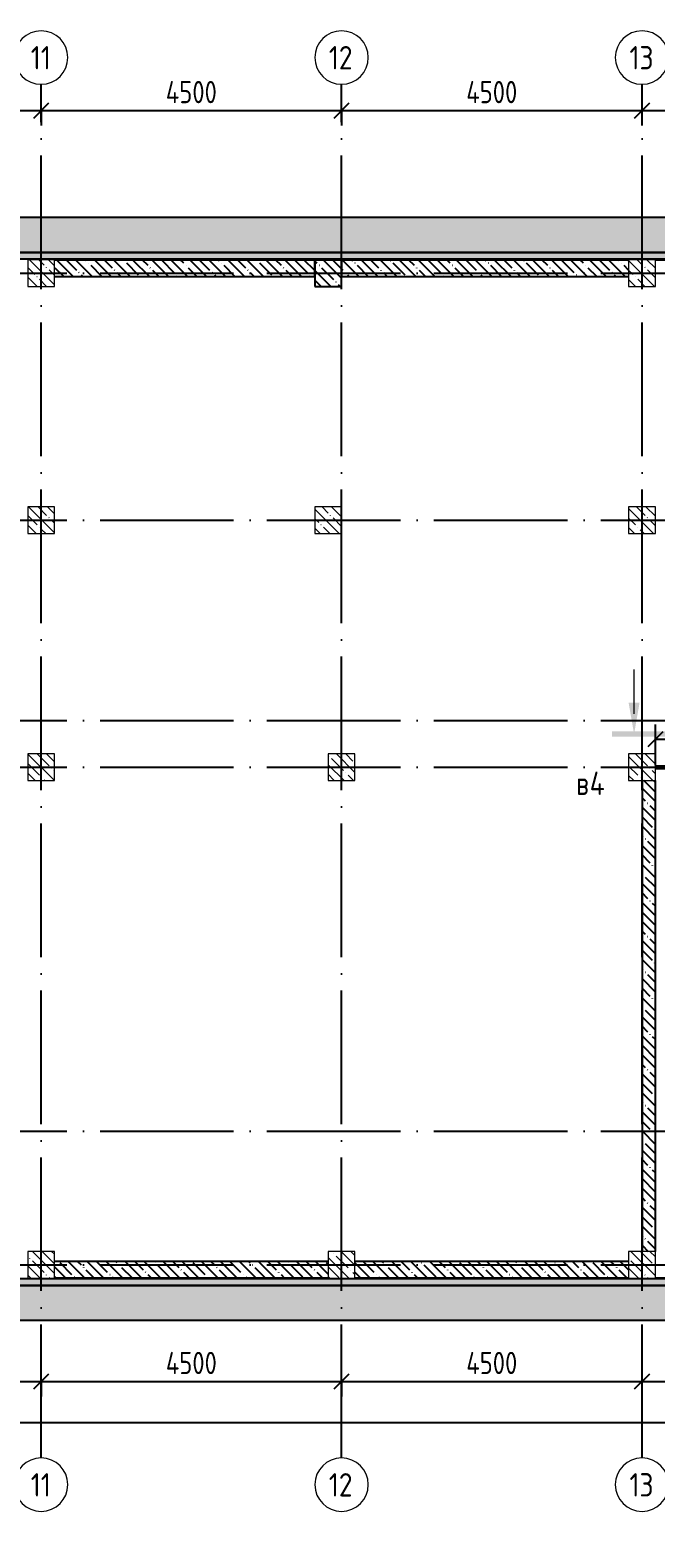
# Model space of a CAD drawing. Header units: millimetres. Extents: x -592259 to 288321, y -552984 to 293768.
# Drawn here: x 42655 to 52027, y 149458 to 171645 of the extents above; entities that cross this region are included whole.
import ezdxf

# ---------------------------------------------------------------- set-up
doc = ezdxf.new("R2010")
doc.units = ezdxf.units.MM
doc.linetypes.add('ADSK_Линия сетки', pattern=[2500, 2000, -250, 0, -250])
doc.layers.get('Defpoints').update_dxf_attribs({"color": 250})
for name, color, linetype, lineweight in [('4.1.3) Штук  3.1 вып по кирп подвал.', 6, 'Continuous', 60), ('A-ANNO-DIMS', 250, 'Continuous', 9), ('A-DETL-1', 250, 'Continuous', 53), ('A-DETL-GENF-1', 250, 'Continuous', 5), ('A-WALL', 250, 'Continuous', 9), ('A-WALL-1', 250, 'Continuous', 50), ('A-WALL-2', 250, 'Continuous', 5), ('A-WALL-3', 250, 'Continuous', 13), ('G-ANNO-SYMB-1', 250, 'Continuous', 40), ('G-ANNO-SYMB-2', 250, 'Continuous', 20), ('G-ANNO-SYMB-3', 250, 'Continuous', 9), ('I-WALL-1', 250, 'Continuous', 5), ('S-COLS-1', 250, 'Continuous', 5), ('S-COLS-2', 250, 'Continuous', 5), ('Оси', 250, 'Continuous', 9), ('Оси-1', 250, 'ADSK_Линия сетки', 9)]:
    doc.layers.add(name, color=color, linetype=linetype, lineweight=lineweight)
doc.styles.add('GOST Common', font='', dxfattribs={"width": 0.9, "height": 350})
doc.styles.add('GOST Common_1', font='', dxfattribs={"width": 0.9, "height": 250})
doc.styles.get("Standard").update_dxf_attribs({"font": 'ГОСТ тип А.ttf'})
doc.styles.get('GOST Common').set_extended_font_data('GOST Common')
doc.styles.get('GOST Common_1').set_extended_font_data('GOST Common')
doc.dimstyles.new('А3', dxfattribs={"dimtxt": 333, "dimasz": 222, "dimexe": 222, "dimexo": 111, "dimgap": 111, "dimtad": 1, "dimtoh": 1, "dimdec": 0, "dimrnd": 0.0015, "dimzin": 0, "dimdsep": 46, "dimtxsty": 'Standard', "dimblk": 'OBLIQUE', "dimcen": 0, "dimclrd": 7, "dimclre": 7, "dimclrt": 7, "dimadec": 0, "dimazin": 0, "dimtfac": 1, "dimtdec": 0, "dimtofl": 0, "dimtmove": 0, "dimatfit": 3, "dimfxl": 1, "dimtolj": 1, "dimtzin": 0, "dimarcsym": 0})
pattern_1 = [(0, (-2722.6, 109625.456), (120.968, 69.841), [80.645, -161.29]), (120, (-2722.6, 109625.456), (-120.96808, 69.84086), [80.645, -161.29]), (60, (-2722.6, 109625.456), (-8e-05, 139.68186), [0, -161.29, 80.645, 0])]
pattern_2 = [(135, (-2722.6, 109625.46), (-142.5612, -142.5612), []), (135, (-2580.04, 109625.46), (-142.5612, -142.5612), [252.016, -50.403, 3.353, -47.05])]

# ---------------------------------------------------------------- blocks, each defined once
blk = doc.blocks.new('BSC_Колонна _Прямоугольная - 400x400-V2-АР1_План расстановки фахверков на отм_ -3_400_ Секция 1_')
at = {"layer": 'S-COLS-2'}
h = blk.add_hatch(dxfattribs=at)
h.set_pattern_fill('FP_10', color=256, style=0, pattern_type=2)
h.set_pattern_definition([(135, (-54550, -43525), (-142.5619, -142.5619), []), (135, (-54407.44, -43525), (-142.5619, -142.5619), [252.016, -50.403, 3.353, -47.05])])
h.paths.add_polyline_path([(-200, -200), (200, -200), (200, 200), (-200, 200)])
at = {"layer": 'S-COLS-1'}
for p, q in [((200, 200), (-200, 200)), ((-200, 200), (-200, -200)), ((200, -200), (200, 200)), ((-200, -200), (200, -200))]:
    blk.add_line(p, q, dxfattribs=at)
blk = doc.blocks.new('BSC_Колонна _Прямоугольная - 400x400-V3-АР1_План расстановки фахверков на отм_ -3_400_ Секция 1_')
at = {"layer": 'S-COLS-2'}
h = blk.add_hatch(dxfattribs=at)
h.set_pattern_fill('FP_11', color=256, style=0, pattern_type=2)
h.set_pattern_definition([(135, (-54550, -58375), (-142.5619, -142.5619), []), (135, (-54407.44, -58375), (-142.5619, -142.5619), [252.016, -50.403, 3.353, -47.05])])
h.paths.add_polyline_path([(-200, -200), (200, -200), (200, 200), (-200, 200)])
at = {"layer": 'S-COLS-1'}
for p, q in [((200, 200), (-200, 200)), ((-200, 200), (-200, -200)), ((200, -200), (200, 200)), ((-200, -200), (200, -200))]:
    blk.add_line(p, q, dxfattribs=at)
blk = doc.blocks.new('BSC_Колонна _Прямоугольная - 400x400-V4-АР1_План расстановки фахверков на отм_ -3_400_ Секция 1_')
at = {"layer": 'S-COLS-2'}
h = blk.add_hatch(dxfattribs=at)
h.set_pattern_fill('FP_12', color=256, style=0, pattern_type=2)
h.set_pattern_definition([(135, (-54550, -50975), (-142.5619, -142.5619), []), (135, (-54407.44, -50975), (-142.5619, -142.5619), [252.016, -50.403, 3.353, -47.05])])
h.paths.add_polyline_path([(-200, -200), (200, -200), (200, 200), (-200, 200)])
at = {"layer": 'S-COLS-1'}
for p, q in [((200, 200), (-200, 200)), ((-200, 200), (-200, -200)), ((200, -200), (200, 200)), ((-200, -200), (200, -200))]:
    blk.add_line(p, q, dxfattribs=at)
blk = doc.blocks.new('BSC_Колонна _Прямоугольная - 400x400-V5-АР1_План расстановки фахверков на отм_ -3_400_ Секция 1_')
at = {"layer": 'S-COLS-2'}
h = blk.add_hatch(dxfattribs=at)
h.set_pattern_fill('FP_13', color=256, style=0, pattern_type=2)
h.set_pattern_definition([(135, (-54550, -54675), (-142.5619, -142.5619), []), (135, (-54407.44, -54675), (-142.5619, -142.5619), [252.016, -50.403, 3.353, -47.05])])
h.paths.add_polyline_path([(-200, -200), (200, -200), (200, 200), (-200, 200)])
at = {"layer": 'S-COLS-1'}
for p, q in [((200, 200), (-200, 200)), ((-200, 200), (-200, -200)), ((200, -200), (200, 200)), ((-200, -200), (200, -200))]:
    blk.add_line(p, q, dxfattribs=at)
blk = doc.blocks.new('BSC_Колонна _Прямоугольная - 400x400-V14-АР1_План расстановки фахверков на отм_ -3_400_ Секция 1_')
at = {"layer": 'S-COLS-2'}
h = blk.add_hatch(dxfattribs=at)
h.set_pattern_fill('FP_22', color=256, style=0, pattern_type=2)
h.set_pattern_definition([(135, (-50050, -50975), (-142.5619, -142.5619), []), (135, (-49907.44, -50975), (-142.5619, -142.5619), [252.016, -50.403, 3.353, -47.05])])
h.paths.add_polyline_path([(-200, -200), (200, -200), (200, 200), (-200, 200)])
at = {"layer": 'S-COLS-1'}
for p, q in [((200, 200), (-200, 200)), ((-200, 200), (-200, -200)), ((200, -200), (200, 200)), ((-200, -200), (200, -200))]:
    blk.add_line(p, q, dxfattribs=at)
blk = doc.blocks.new('BSC_Колонна _Прямоугольная - 400x400-V15-АР1_План расстановки фахверков на отм_ -3_400_ Секция 1_')
at = {"layer": 'S-COLS-2'}
h = blk.add_hatch(dxfattribs=at)
h.set_pattern_fill('FP_23', color=256, style=0, pattern_type=2)
h.set_pattern_definition([(135, (-49850, -54675), (-142.5619, -142.5619), []), (135, (-49707.44, -54675), (-142.5619, -142.5619), [252.016, -50.403, 3.353, -47.05])])
h.paths.add_polyline_path([(-200, -200), (200, -200), (200, 200), (-200, 200)])
at = {"layer": 'S-COLS-1'}
for p, q in [((200, 200), (-200, 200)), ((-200, 200), (-200, -200)), ((200, -200), (200, 200)), ((-200, -200), (200, -200))]:
    blk.add_line(p, q, dxfattribs=at)
blk = doc.blocks.new('BSC_Колонна _Прямоугольная - 400x400-V16-АР1_План расстановки фахверков на отм_ -3_400_ Секция 1_')
at = {"layer": 'S-COLS-2'}
h = blk.add_hatch(dxfattribs=at)
h.set_pattern_fill('FP_24', color=256, style=0, pattern_type=2)
h.set_pattern_definition([(135, (-45550, -43525), (-142.5619, -142.5619), []), (135, (-45407.44, -43525), (-142.5619, -142.5619), [252.016, -50.403, 3.353, -47.05])])
h.paths.add_polyline_path([(-200, -200), (200, -200), (200, 200), (-200, 200)])
at = {"layer": 'S-COLS-1'}
for p, q in [((200, 200), (-200, 200)), ((-200, 200), (-200, -200)), ((200, -200), (200, 200)), ((-200, -200), (200, -200))]:
    blk.add_line(p, q, dxfattribs=at)
blk = doc.blocks.new('BSC_Колонна _Прямоугольная - 400x400-V17-АР1_План расстановки фахверков на отм_ -3_400_ Секция 1_')
at = {"layer": 'S-COLS-2'}
h = blk.add_hatch(dxfattribs=at)
h.set_pattern_fill('FP_25', color=256, style=0, pattern_type=2)
h.set_pattern_definition([(135, (-45550, -58375), (-142.5619, -142.5619), []), (135, (-45407.44, -58375), (-142.5619, -142.5619), [252.016, -50.403, 3.353, -47.05])])
h.paths.add_polyline_path([(-200, -200), (200, -200), (200, 200), (-200, 200)])
at = {"layer": 'S-COLS-1'}
for p, q in [((200, 200), (-200, 200)), ((-200, 200), (-200, -200)), ((200, -200), (200, 200)), ((-200, -200), (200, -200))]:
    blk.add_line(p, q, dxfattribs=at)
blk = doc.blocks.new('BSC_Колонна _Прямоугольная - 400x400-V18-АР1_План расстановки фахверков на отм_ -3_400_ Секция 1_')
at = {"layer": 'S-COLS-2'}
h = blk.add_hatch(dxfattribs=at)
h.set_pattern_fill('FP_26', color=256, style=0, pattern_type=2)
h.set_pattern_definition([(135, (-45550, -50975), (-142.5619, -142.5619), []), (135, (-45407.44, -50975), (-142.5619, -142.5619), [252.016, -50.403, 3.353, -47.05])])
h.paths.add_polyline_path([(-200, -200), (200, -200), (200, 200), (-200, 200)])
at = {"layer": 'S-COLS-1'}
for p, q in [((200, 200), (-200, 200)), ((-200, 200), (-200, -200)), ((200, -200), (200, 200)), ((-200, -200), (200, -200))]:
    blk.add_line(p, q, dxfattribs=at)
blk = doc.blocks.new('BSC_Колонна _Прямоугольная - 400x400-V19-АР1_План расстановки фахверков на отм_ -3_400_ Секция 1_')
at = {"layer": 'S-COLS-2'}
h = blk.add_hatch(dxfattribs=at)
h.set_pattern_fill('FP_27', color=256, style=0, pattern_type=2)
h.set_pattern_definition([(135, (-45550, -54675), (-142.5619, -142.5619), []), (135, (-45407.44, -54675), (-142.5619, -142.5619), [252.016, -50.403, 3.353, -47.05])])
h.paths.add_polyline_path([(-200, -200), (200, -200), (200, 200), (-200, 200)])
at = {"layer": 'S-COLS-1'}
for p, q in [((200, 200), (-200, 200)), ((-200, 200), (-200, -200)), ((200, -200), (200, 200)), ((-200, -200), (200, -200))]:
    blk.add_line(p, q, dxfattribs=at)
blk = doc.blocks.new('BSC_Колонна _Прямоугольная - 400x400-V41-АР1_План расстановки фахверков на отм_ -3_400_ Секция 1_')
at = {"layer": 'S-COLS-2'}
h = blk.add_hatch(dxfattribs=at)
h.set_pattern_fill('FP_49', color=256, style=0, pattern_type=2)
h.set_pattern_definition([(135, (-50050, -43525), (-142.5619, -142.5619), []), (135, (-49907.44, -43525), (-142.5619, -142.5619), [252.016, -50.403, 3.353, -47.05])])
h.paths.add_polyline_path([(-200, -200), (200, -200), (200, 200), (-200, 200)])
at = {"layer": 'S-COLS-1'}
for p, q in [((200, 200), (-200, 200)), ((-200, 200), (-200, -200)), ((200, -200), (200, 200)), ((-200, -200), (200, -200))]:
    blk.add_line(p, q, dxfattribs=at)
blk = doc.blocks.new('Ось сетки - Круг_Ø8 мм-39983606-АР1_План расстановки фахверков на отм_ -3_400_ Секция 1_')
at = {"layer": 'Оси'}
for start, end in [(360, 180), (180, 360)]:
    blk.add_arc((0, 0), 4, start, end, dxfattribs=at)
blk = doc.blocks.new('Разрез - Номер вида спереди_3_5 мм-32550530-АР1_План расстановки фахверков на отм_ -3_400_ Секция 1_')
at = {"layer": 'G-ANNO-SYMB-3'}
for points in [[(9.8, 0.4), (9.8, -0.39), (-0.33, -0.39), (-0.33, 0.4)], [(2.18, -4.67), (3, 0), (3.82, -4.67)]]:
    blk.add_hatch(color=256, dxfattribs=at).paths.add_polyline_path(points)
at = {"layer": 'G-ANNO-SYMB-2'}
blk.add_line((3, -3), (3, -9.66), dxfattribs=at)
blk = doc.blocks.new('_Oblique')
at = {"color": 0, "linetype": 'ByBlock', "lineweight": -2}
blk.add_line((-0.5, -0.5), (0.5, 0.5), dxfattribs=at)
blk = doc.blocks.new('*D5388')
at = {"layer": 'A-ANNO-DIMS', "color": 7, "lineweight": -2, "transparency": 16777216}
for p, q in [((38327, 151402), (42827, 151402)), ((38327, 151391), (38327, 151180)), ((42827, 151391), (42827, 151180))]:
    blk.add_line(p, q, dxfattribs=at)
at = {"layer": 'Defpoints', "color": 0, "transparency": 16777216}
for p in [(38327, 151502), (42827, 151502), (42827, 151402)]:
    blk.add_point(p, dxfattribs=at)
at = {"layer": 'A-ANNO-DIMS', "color": 7, "lineweight": -2, "transparency": 16777216, "xscale": 222, "yscale": 222, "zscale": 222, "rotation": 180}
blk.add_blockref('_Oblique', (38327, 151402), dxfattribs=at)
at = {"layer": 'A-ANNO-DIMS', "color": 7, "lineweight": -2, "transparency": 16777216, "xscale": 222, "yscale": 222, "zscale": 222}
blk.add_blockref('_Oblique', (42827, 151402), dxfattribs=at)
at = {"layer": 'A-ANNO-DIMS', "color": 7, "lineweight": -2, "transparency": 16777216, "insert": (40577, 151680), "char_height": 333, "width": 2.57, "attachment_point": 5}
blk.add_mtext('\\A1;4500', dxfattribs=at)
blk = doc.blocks.new('*D5389')
at = {"layer": 'A-ANNO-DIMS', "color": 7, "lineweight": -2, "transparency": 16777216}
for p, q in [((42827, 151402), (47327, 151402)), ((42827, 151391), (42827, 151180)), ((47327, 151391), (47327, 151180))]:
    blk.add_line(p, q, dxfattribs=at)
at = {"layer": 'Defpoints', "color": 0, "transparency": 16777216}
for p in [(42827, 151502), (47327, 151502), (47327, 151402)]:
    blk.add_point(p, dxfattribs=at)
at = {"layer": 'A-ANNO-DIMS', "color": 7, "lineweight": -2, "transparency": 16777216, "xscale": 222, "yscale": 222, "zscale": 222, "rotation": 180}
blk.add_blockref('_Oblique', (42827, 151402), dxfattribs=at)
at = {"layer": 'A-ANNO-DIMS', "color": 7, "lineweight": -2, "transparency": 16777216, "xscale": 222, "yscale": 222, "zscale": 222}
blk.add_blockref('_Oblique', (47327, 151402), dxfattribs=at)
at = {"layer": 'A-ANNO-DIMS', "color": 7, "lineweight": -2, "transparency": 16777216, "insert": (45077, 151680), "char_height": 333, "width": 2.57, "attachment_point": 5}
blk.add_mtext('\\A1;4500', dxfattribs=at)
blk = doc.blocks.new('*D5390')
at = {"layer": 'A-ANNO-DIMS', "color": 7, "lineweight": -2, "transparency": 16777216}
for p, q in [((47327, 151402), (51827, 151402)), ((47327, 151391), (47327, 151180)), ((51827, 151391), (51827, 151180))]:
    blk.add_line(p, q, dxfattribs=at)
at = {"layer": 'Defpoints', "color": 0, "transparency": 16777216}
for p in [(47327, 151502), (51827, 151502), (51827, 151402)]:
    blk.add_point(p, dxfattribs=at)
at = {"layer": 'A-ANNO-DIMS', "color": 7, "lineweight": -2, "transparency": 16777216, "xscale": 222, "yscale": 222, "zscale": 222, "rotation": 180}
blk.add_blockref('_Oblique', (47327, 151402), dxfattribs=at)
at = {"layer": 'A-ANNO-DIMS', "color": 7, "lineweight": -2, "transparency": 16777216, "xscale": 222, "yscale": 222, "zscale": 222}
blk.add_blockref('_Oblique', (51827, 151402), dxfattribs=at)
at = {"layer": 'A-ANNO-DIMS', "color": 7, "lineweight": -2, "transparency": 16777216, "insert": (49577, 151680), "char_height": 333, "width": 2.57, "attachment_point": 5}
blk.add_mtext('\\A1;4500', dxfattribs=at)
blk = doc.blocks.new('*D5391')
at = {"layer": 'A-ANNO-DIMS', "color": 7, "lineweight": -2, "transparency": 16777216}
for p, q in [((51827, 151402), (56327, 151402)), ((51827, 151391), (51827, 151180)), ((56327, 151391), (56327, 151180))]:
    blk.add_line(p, q, dxfattribs=at)
at = {"layer": 'Defpoints', "color": 0, "transparency": 16777216}
for p in [(51827, 151502), (56327, 151502), (56327, 151402)]:
    blk.add_point(p, dxfattribs=at)
at = {"layer": 'A-ANNO-DIMS', "color": 7, "lineweight": -2, "transparency": 16777216, "xscale": 222, "yscale": 222, "zscale": 222, "rotation": 180}
blk.add_blockref('_Oblique', (51827, 151402), dxfattribs=at)
at = {"layer": 'A-ANNO-DIMS', "color": 7, "lineweight": -2, "transparency": 16777216, "xscale": 222, "yscale": 222, "zscale": 222}
blk.add_blockref('_Oblique', (56327, 151402), dxfattribs=at)
at = {"layer": 'A-ANNO-DIMS', "color": 7, "lineweight": -2, "transparency": 16777216, "insert": (54077, 151680), "char_height": 333, "width": 2.57, "attachment_point": 5}
blk.add_mtext('\\A1;4500', dxfattribs=at)
blk = doc.blocks.new('*D5394')
at = {"layer": 'A-ANNO-DIMS', "color": 7, "lineweight": -2, "transparency": 16777216}
for p, q in [((-2723, 150788), (66427, 150788)), ((-2723, 150777), (-2723, 150566)), ((66427, 150777), (66427, 150566))]:
    blk.add_line(p, q, dxfattribs=at)
at = {"layer": 'Defpoints', "color": 0, "transparency": 16777216}
for p in [(-2723, 150888), (66427, 150888), (66427, 150788)]:
    blk.add_point(p, dxfattribs=at)
at = {"layer": 'A-ANNO-DIMS', "color": 7, "lineweight": -2, "transparency": 16777216, "xscale": 222, "yscale": 222, "zscale": 222, "rotation": 180}
blk.add_blockref('_Oblique', (-2723, 150788), dxfattribs=at)
at = {"layer": 'A-ANNO-DIMS', "color": 7, "lineweight": -2, "transparency": 16777216, "xscale": 222, "yscale": 222, "zscale": 222}
blk.add_blockref('_Oblique', (66427, 150788), dxfattribs=at)
at = {"layer": 'A-ANNO-DIMS', "color": 7, "lineweight": -2, "transparency": 16777216, "insert": (31852, 151065), "char_height": 333, "width": 2.92, "attachment_point": 5}
blk.add_mtext('\\A1;69150', dxfattribs=at)
blk = doc.blocks.new('*D5409')
at = {"layer": 'A-ANNO-DIMS', "color": 7, "lineweight": -2, "transparency": 16777216}
for p, q in [((38327, 170432), (42827, 170432)), ((38327, 170421), (38327, 170210)), ((42827, 170421), (42827, 170210))]:
    blk.add_line(p, q, dxfattribs=at)
at = {"layer": 'Defpoints', "color": 0, "transparency": 16777216}
for p in [(38327, 170532), (42827, 170532), (42827, 170432)]:
    blk.add_point(p, dxfattribs=at)
at = {"layer": 'A-ANNO-DIMS', "color": 7, "lineweight": -2, "transparency": 16777216, "xscale": 222, "yscale": 222, "zscale": 222, "rotation": 180}
blk.add_blockref('_Oblique', (38327, 170432), dxfattribs=at)
at = {"layer": 'A-ANNO-DIMS', "color": 7, "lineweight": -2, "transparency": 16777216, "xscale": 222, "yscale": 222, "zscale": 222}
blk.add_blockref('_Oblique', (42827, 170432), dxfattribs=at)
at = {"layer": 'A-ANNO-DIMS', "color": 7, "lineweight": -2, "transparency": 16777216, "insert": (40577, 170710), "char_height": 333, "width": 2.57, "attachment_point": 5}
blk.add_mtext('\\A1;4500', dxfattribs=at)
blk = doc.blocks.new('*D5410')
at = {"layer": 'A-ANNO-DIMS', "color": 7, "lineweight": -2, "transparency": 16777216}
for p, q in [((42827, 170432), (47327, 170432)), ((42827, 170421), (42827, 170210)), ((47327, 170421), (47327, 170210))]:
    blk.add_line(p, q, dxfattribs=at)
at = {"layer": 'Defpoints', "color": 0, "transparency": 16777216}
for p in [(42827, 170532), (47327, 170532), (47327, 170432)]:
    blk.add_point(p, dxfattribs=at)
at = {"layer": 'A-ANNO-DIMS', "color": 7, "lineweight": -2, "transparency": 16777216, "xscale": 222, "yscale": 222, "zscale": 222, "rotation": 180}
blk.add_blockref('_Oblique', (42827, 170432), dxfattribs=at)
at = {"layer": 'A-ANNO-DIMS', "color": 7, "lineweight": -2, "transparency": 16777216, "xscale": 222, "yscale": 222, "zscale": 222}
blk.add_blockref('_Oblique', (47327, 170432), dxfattribs=at)
at = {"layer": 'A-ANNO-DIMS', "color": 7, "lineweight": -2, "transparency": 16777216, "insert": (45077, 170710), "char_height": 333, "width": 2.57, "attachment_point": 5}
blk.add_mtext('\\A1;4500', dxfattribs=at)
blk = doc.blocks.new('*D5411')
at = {"layer": 'A-ANNO-DIMS', "color": 7, "lineweight": -2, "transparency": 16777216}
for p, q in [((47327, 170432), (51827, 170432)), ((47327, 170421), (47327, 170210)), ((51827, 170421), (51827, 170210))]:
    blk.add_line(p, q, dxfattribs=at)
at = {"layer": 'Defpoints', "color": 0, "transparency": 16777216}
for p in [(47327, 170532), (51827, 170532), (51827, 170432)]:
    blk.add_point(p, dxfattribs=at)
at = {"layer": 'A-ANNO-DIMS', "color": 7, "lineweight": -2, "transparency": 16777216, "xscale": 222, "yscale": 222, "zscale": 222, "rotation": 180}
blk.add_blockref('_Oblique', (47327, 170432), dxfattribs=at)
at = {"layer": 'A-ANNO-DIMS', "color": 7, "lineweight": -2, "transparency": 16777216, "xscale": 222, "yscale": 222, "zscale": 222}
blk.add_blockref('_Oblique', (51827, 170432), dxfattribs=at)
at = {"layer": 'A-ANNO-DIMS', "color": 7, "lineweight": -2, "transparency": 16777216, "insert": (49577, 170710), "char_height": 333, "width": 2.57, "attachment_point": 5}
blk.add_mtext('\\A1;4500', dxfattribs=at)
blk = doc.blocks.new('*D5412')
at = {"layer": 'A-ANNO-DIMS', "color": 7, "lineweight": -2, "transparency": 16777216}
for p, q in [((51827, 170432), (56327, 170432)), ((51827, 170421), (51827, 170210)), ((56327, 170421), (56327, 170210))]:
    blk.add_line(p, q, dxfattribs=at)
at = {"layer": 'Defpoints', "color": 0, "transparency": 16777216}
for p in [(51827, 170532), (56327, 170532), (56327, 170432)]:
    blk.add_point(p, dxfattribs=at)
at = {"layer": 'A-ANNO-DIMS', "color": 7, "lineweight": -2, "transparency": 16777216, "xscale": 222, "yscale": 222, "zscale": 222, "rotation": 180}
blk.add_blockref('_Oblique', (51827, 170432), dxfattribs=at)
at = {"layer": 'A-ANNO-DIMS', "color": 7, "lineweight": -2, "transparency": 16777216, "xscale": 222, "yscale": 222, "zscale": 222}
blk.add_blockref('_Oblique', (56327, 170432), dxfattribs=at)
at = {"layer": 'A-ANNO-DIMS', "color": 7, "lineweight": -2, "transparency": 16777216, "insert": (54077, 170710), "char_height": 333, "width": 2.57, "attachment_point": 5}
blk.add_mtext('\\A1;4500', dxfattribs=at)
blk = doc.blocks.new('*D5441')
at = {"color": 7, "lineweight": -2, "transparency": 16777216}
for p, q in [((52027, 160631), (52027, 161240)), ((56127, 160631), (56127, 161240)), ((56127, 161018), (52027, 161018))]:
    blk.add_line(p, q, dxfattribs=at)
at = {"layer": 'Defpoints', "color": 0, "transparency": 16777216}
for p in [(52027, 161018), (52027, 160520), (56127, 160520)]:
    blk.add_point(p, dxfattribs=at)
at = {"color": 7, "lineweight": -2, "transparency": 16777216, "xscale": 222, "yscale": 222, "zscale": 222, "rotation": 180}
blk.add_blockref('_Oblique', (52027, 161018), dxfattribs=at)
at = {"color": 7, "lineweight": -2, "transparency": 16777216, "xscale": 222, "yscale": 222, "zscale": 222}
blk.add_blockref('_Oblique', (56127, 161018), dxfattribs=at)
at = {"color": 7, "transparency": 16777216, "insert": (54077, 161295), "char_height": 333, "attachment_point": 5}
blk.add_mtext('\\A1;4100', dxfattribs=at)

msp = doc.modelspace()

# ---------------------------------------------------------------- hatches: boundary and pattern name
at = {"layer": 'A-DETL-GENF-1', "lineweight": -2}
h = msp.add_hatch(dxfattribs=at)
h.set_pattern_fill('FP_56', color=256, style=0, pattern_type=2)
h.set_pattern_definition([(135, (-2298.33, 109625.46), (-424.2641, 3e-14), [600, 0, 0, 0]), (45, (-2722.6, 109625.46), (-424.2641, 0), [600, 0, 0, 0]), (45, (-2722.6, 109837.6), (-424.2641, 0), [150, -450]), (135, (-2404.4, 109943.65), (-424.2641, 3e-14), [150, -450]), (45, (-2404.4, 109731.52), (-424.2641, 0), [150, -450]), (135, (-2510.47, 109625.46), (-424.2641, 3e-14), [150, -450])])
h.paths.add_polyline_path([(66467.4021, 152320.3258), (66467.4021, 152840.4566), (-3032.6198, 152840.4566), (-3032.6198, 168310.4572), (6487.3802, 168310.4572), (6487.3802, 165360.456), (10717.4399, 165360.456), (10717.4399, 168310.4572), (66937.4021, 168310.4572), (66937.4021, 165360.4566), (68711.3946, 165360.4566), (68711.3946, 165880.4566), (67457.4021, 165880.4566), (67457.4021, 168830.4572), (10197.4399, 168830.4572), (10197.4399, 165880.456), (7007.3802, 165880.456), (7007.3802, 168830.4572), (-3552.6198, 168830.4572), (-3552.6198, 152320.4566), (65947.4062, 152320.3258)])
at = {"layer": 'A-WALL', "lineweight": -2}
for points in [[(66827.4021, 168200.4572), (66835.4021, 168200.4572), (66835.4021, 168208.4572), (10827.4399, 168208.4572), (10827.4399, 168200.4572), (66577.4021, 168200.4572)], [(66569.4021, 152942.4566), (66577.4021, 152942.4566), (66577.4021, 152950.4566), (-2930.6198, 152950.4566), (-2930.6198, 152942.4566), (65513.0091, 152942.4566)]]:
    msp.add_hatch(color=256, dxfattribs=at).paths.add_polyline_path(points)
at = {"layer": 'A-WALL-2', "lineweight": -2}
h = msp.add_hatch(dxfattribs=at)
h.set_pattern_fill('FP_2', color=256, style=0, pattern_type=2)
h.set_pattern_definition(pattern_1)
h.paths.add_polyline_path([(66835.4021, 168208.4572), (66935.4021, 168208.4572), (66935.4021, 168308.4572), (10827.4399, 168308.4572), (10827.4399, 168310.4572), (10819.4399, 168310.4572), (10819.4399, 168208.4572), (65513.0091, 168208.4572)])
h = msp.add_hatch(dxfattribs=at)
h.set_pattern_fill('FP_2', color=256, style=0, pattern_type=2)
h.set_pattern_definition(pattern_1)
h.paths.add_polyline_path([(66469.4021, 152842.4566), (66569.4021, 152842.4566), (66569.4021, 152942.4566), (-3030.6198, 152942.4566), (-3030.6198, 152842.4566), (65513.0091, 152842.4566)])
at = {"layer": 'I-WALL-1', "lineweight": -2}
h = msp.add_hatch(dxfattribs=at)
h.set_pattern_fill('FP_1', color=256, style=0, pattern_type=2)
h.set_pattern_definition(pattern_2)
h.paths.add_polyline_path([(46927.4021, 167950.4572), (46927.4021, 168200.4566), (43027.4021, 168200.4566), (43027.4021, 167950.4572)])
h = msp.add_hatch(dxfattribs=at)
h.set_pattern_fill('FP_1', color=256, style=0, pattern_type=2)
h.set_pattern_definition(pattern_2)
h.paths.add_polyline_path([(51627.4021, 167950.4572), (51627.4021, 168200.4566), (47327.4021, 168200.4572), (47327.4021, 167950.4572), (50944.8145, 167950.4572)])
h = msp.add_hatch(dxfattribs=at)
h.set_pattern_fill('FP_1', color=256, style=0, pattern_type=2)
h.set_pattern_definition(pattern_2)
h.paths.add_polyline_path([(52027.4021, 153350.4566), (52027.4021, 160400.456), (51827.4021, 160400.456), (51827.4021, 153350.4566)])
h = msp.add_hatch(dxfattribs=at)
h.set_pattern_fill('FP_1', color=256, style=0, pattern_type=2)
h.set_pattern_definition(pattern_2)
h.paths.add_polyline_path([(47127.4021, 152950.4566), (47127.4021, 153200.4566), (43027.4021, 153200.4566), (43027.4021, 152950.4566)])
h = msp.add_hatch(dxfattribs=at)
h.set_pattern_fill('FP_1', color=256, style=0, pattern_type=2)
h.set_pattern_definition(pattern_2)
h.paths.add_polyline_path([(51627.4021, 152950.4566), (51627.4021, 153200.4566), (47527.4021, 153200.4566), (47527.4021, 152950.4566), (50944.8145, 152950.4566)])
at = {"layer": 'S-COLS-2', "lineweight": -2}
h = msp.add_hatch(dxfattribs=at)
h.set_pattern_fill('FP_1', color=256, style=0, pattern_type=2)
h.set_pattern_definition(pattern_2)
h.paths.add_polyline_path([(46927.4021, 167800.4566), (47327.4021, 167800.4566), (47327.4021, 168200.4566), (46927.4021, 168200.4566)])

# ---------------------------------------------------------------- linework, layer by layer
at = {"layer": '4.1.3) Штук  3.1 вып по кирп подвал.'}
msp.add_lwpolyline([(52027.4021, 160600.456), (56127.4021, 160600.4566)], dxfattribs=at)
at = {"layer": 'A-DETL-1', "lineweight": -2}
for p, q in [((67457.4021, 168830.4572), (10197.4399, 168830.4572)), ((10717.4399, 168310.4572), (66937.4021, 168310.4572)), ((66467.4021, 152840.4566), (-3032.6198, 152840.4566)), ((-3552.6198, 152320.4566), (65947.4021, 152320.4566))]:
    msp.add_line(p, q, dxfattribs=at)
at = {"layer": 'A-WALL-1', "lineweight": -2}
for p, q in [((46927.4021, 168200.4572), (43027.4021, 168200.4572)), ((46927.4021, 167950.4572), (46927.4021, 168200.4572)), ((51627.4021, 168200.4572), (47327.4021, 168200.4572)), ((43027.4021, 167950.4572), (46927.4021, 167950.4572)), ((47327.4021, 167950.4572), (51627.4021, 167950.4572)), ((51827.4021, 160400.456), (51827.4021, 153350.4566)), ((52027.4021, 153350.4566), (52027.4021, 160400.456)), ((47127.4021, 153200.4566), (43027.4021, 153200.4566)), ((51627.4021, 153200.4566), (47527.4021, 153200.4566)), ((43027.4021, 152950.4566), (47127.4021, 152950.4566)), ((47527.4021, 152950.4566), (51627.4021, 152950.4566))]:
    msp.add_line(p, q, dxfattribs=at)
at = {"layer": 'A-WALL-2', "lineweight": -2}
for p, q in [((66937.4021, 168308.4572), (10717.4399, 168308.4572)), ((47327.4021, 168200.4572), (47327.4021, 167950.4572)), ((-3032.6198, 152842.4566), (66469.4021, 152842.4566))]:
    msp.add_line(p, q, dxfattribs=at)
at = {"layer": 'A-WALL-3', "lineweight": -2}
for p, q in [((66835.4021, 168208.4572), (10819.4399, 168208.4572)), ((43027.4021, 168200.4572), (51627.4021, 168200.4572)), ((52027.4021, 168200.4572), (56127.4021, 168200.4572)), ((-2930.6198, 152942.4566), (66569.4021, 152942.4566)), ((47127.4021, 152950.4566), (43027.4021, 152950.4566)), ((51627.4021, 152950.4566), (47527.4021, 152950.4566)), ((56127.4021, 152950.4566), (52027.4021, 152950.4566))]:
    msp.add_line(p, q, dxfattribs=at)
at = {"layer": 'S-COLS-1', "lineweight": -2}
for p, q in [((47327.4021, 168200.4566), (46927.4021, 168200.4566)), ((46927.4021, 168200.4566), (46927.4021, 167800.4566)), ((47327.4021, 167950.4572), (47327.4021, 168200.4566)), ((46927.4021, 167800.4566), (47327.4021, 167800.4566)), ((47327.4021, 167800.4566), (47327.4021, 167950.4572))]:
    msp.add_line(p, q, dxfattribs=at)
at = {"layer": 'Оси-1', "lineweight": -2}
for p, q in [((42827.4021, 150257.9072), (42827.4021, 170827.4611)), ((47327.4021, 150257.9072), (47327.4021, 170827.4611)), ((51827.4021, 150257.9072), (51827.4021, 170827.4611)), ((-6292.1491, 168000.4566), (69851.8838, 168000.4566)), ((-6292.1491, 164300.4566), (69851.8838, 164300.4566)), ((-6292.1491, 161300.4566), (69851.8838, 161300.4566)), ((-6292.1491, 160600.4566), (69851.8838, 160600.4566)), ((-6292.1491, 155150.4566), (69851.8838, 155150.4566)), ((-6292.1491, 153150.4566), (69851.8838, 153150.4566))]:
    msp.add_line(p, q, dxfattribs=at)

# ---------------------------------------------------------------- block references
at = {"layer": 'G-ANNO-SYMB-1', "lineweight": -2, "extrusion": (0, 0, -1), "xscale": 99.99999999999993, "yscale": 99.99999999999993, "zscale": 99.99999999999993, "rotation": 180}
msp.add_blockref('Разрез - Номер вида спереди_3_5 мм-32550530-АР1_План расстановки фахверков на отм_ -3_400_ Секция 1_', (-51408.5343, 161097.9672), dxfattribs=at)
at = {"layer": 'S-COLS-1', "lineweight": -2}
for name, p in [('BSC_Колонна _Прямоугольная - 400x400-V17-АР1_План расстановки фахверков на отм_ -3_400_ Секция 1_', (42827.4021, 168000.4566)), ('BSC_Колонна _Прямоугольная - 400x400-V3-АР1_План расстановки фахверков на отм_ -3_400_ Секция 1_', (51827.4021, 168000.4566)), ('BSC_Колонна _Прямоугольная - 400x400-V19-АР1_План расстановки фахверков на отм_ -3_400_ Секция 1_', (42827.4021, 164300.456)), ('BSC_Колонна _Прямоугольная - 400x400-V15-АР1_План расстановки фахверков на отм_ -3_400_ Секция 1_', (47127.4021, 164300.456)), ('BSC_Колонна _Прямоугольная - 400x400-V5-АР1_План расстановки фахверков на отм_ -3_400_ Секция 1_', (51827.4021, 164300.456)), ('BSC_Колонна _Прямоугольная - 400x400-V18-АР1_План расстановки фахверков на отм_ -3_400_ Секция 1_', (42827.4021, 160600.456)), ('BSC_Колонна _Прямоугольная - 400x400-V14-АР1_План расстановки фахверков на отм_ -3_400_ Секция 1_', (47327.4021, 160600.456)), ('BSC_Колонна _Прямоугольная - 400x400-V4-АР1_План расстановки фахверков на отм_ -3_400_ Секция 1_', (51827.4021, 160600.456)), ('BSC_Колонна _Прямоугольная - 400x400-V16-АР1_План расстановки фахверков на отм_ -3_400_ Секция 1_', (42827.4021, 153150.4566)), ('BSC_Колонна _Прямоугольная - 400x400-V41-АР1_План расстановки фахверков на отм_ -3_400_ Секция 1_', (47327.4021, 153150.4566)), ('BSC_Колонна _Прямоугольная - 400x400-V2-АР1_План расстановки фахверков на отм_ -3_400_ Секция 1_', (51827.4021, 153150.4566))]:
    msp.add_blockref(name, p, dxfattribs=at)
at = {"layer": 'Оси', "lineweight": -2, "xscale": 99.99999999999993, "yscale": 99.99999999999993, "zscale": 99.99999999999993}
for p in [(42827.4021, 171227.4611), (47327.4021, 171227.4611), (51827.4021, 171227.4611), (42827.4021, 149857.9072), (47327.4021, 149857.9072), (51827.4021, 149857.9072)]:
    msp.add_blockref('Ось сетки - Круг_Ø8 мм-39983606-АР1_План расстановки фахверков на отм_ -3_400_ Секция 1_', p, dxfattribs=at)

# ---------------------------------------------------------------- texts
at = {"layer": 'G-ANNO-SYMB-3', "lineweight": -2, "char_height": 350, "attachment_point": 1, "style": 'GOST Common_1'}
for s, insert, width in [('\\fGOST Common|b0|i0|c204|p34|;\\W.8;в', (50842.0979, 160535.4739), 243.713), (' 4', (51043.1812, 160535.4739), 391.2235)]:
    msp.add_mtext(s, dxfattribs=dict(at, insert=insert, width=width))
at = {"layer": 'Оси', "lineweight": -2, "char_height": 350, "attachment_point": 1, "style": 'GOST Common'}
for s, insert, width in [('11', (42671.7715, 171399.9945), 375.18975), ('12', (47136.2215, 171399.9945), 461.772), ('13', (51638.9215, 171399.9945), 454.556812), ('11', (42671.7715, 150030.4406), 375.18975), ('12', (47136.2215, 150030.4406), 461.772), ('13', (51638.9215, 150030.4406), 454.556812)]:
    msp.add_mtext(s, dxfattribs=dict(at, insert=insert, width=width))

# ---------------------------------------------------------------- dimensions: what is measured, and where the dimension line sits
dim = msp.add_linear_dim(base=(52027.4411, 161017.5831), p1=(56127.4021, 160520.456), p2=(52027.4411, 160520.456), dimstyle='А3')
dim.commit()
dim.dimension.update_dxf_attribs({"geometry": '*D5441', "text_midpoint": (54077.4216, 161295.0831)})
at = {"layer": 'A-ANNO-DIMS', "lineweight": -2}
for base, p1, p2, picture, middle in [((42827.4021, 170432.1494), (38327.4021, 170532.1343), (42827.4021, 170532.1343), '*D5409', (40577.4021, 170709.6494)), ((47327.4021, 170432.1494), (42827.4021, 170532.1343), (47327.4021, 170532.1343), '*D5410', (45077.4021, 170709.6494)), ((51827.4021, 170432.1494), (47327.4021, 170532.1343), (51827.4021, 170532.1343), '*D5411', (49577.4021, 170709.6494)), ((56327.4021, 170432.1494), (51827.4021, 170532.1343), (56327.4021, 170532.1343), '*D5412', (54077.4021, 170709.6494)), ((42827.4021, 151402.2913), (38327.4021, 151502.2762), (42827.4021, 151502.2762), '*D5388', (40577.4021, 151679.7913)), ((47327.4021, 151402.2913), (42827.4021, 151502.2762), (47327.4021, 151502.2762), '*D5389', (45077.4021, 151679.7913)), ((51827.4021, 151402.2913), (47327.4021, 151502.2762), (51827.4021, 151502.2762), '*D5390', (49577.4021, 151679.7913)), ((56327.4021, 151402.2913), (51827.4021, 151502.2762), (56327.4021, 151502.2762), '*D5391', (54077.4021, 151679.7913)), ((66427.4021, 150787.8742), (-2722.5979, 150887.8591), (66427.4021, 150887.8591), '*D5394', (31852.4021, 151065.3742))]:
    dim = msp.add_linear_dim(base=base, p1=p1, p2=p2, dimstyle='А3', dxfattribs=at)
    dim.commit()
    dim.dimension.update_dxf_attribs({"geometry": picture, "text_midpoint": middle})

doc.saveas('drawing.dxf')
